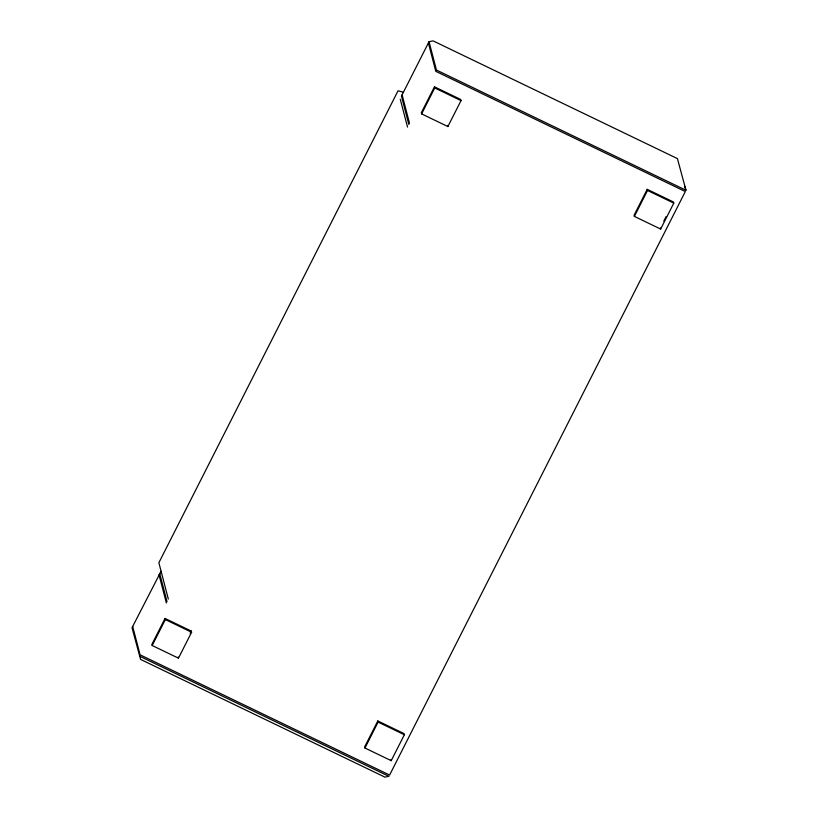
<?xml version="1.0" encoding="UTF-8"?>
<svg xmlns="http://www.w3.org/2000/svg" width="818" height="818" viewBox="0 0 818 818"><rect width="100%" height="100%" fill="white"/><g stroke="black" fill="none" stroke-linecap="round" stroke-linejoin="round"><path stroke-width="1.23" d="M161.085 571.25L132.025 627.733L140.584 659.4L384.859 777.1L388.949 776.343L139.418 656.108M429.051 41.657L436.434 70.031L685.975 190.267L677.416 158.6L433.141 40.9L429.051 41.657L401.454 96.115L408.836 124.489M165.042 618.439L151.892 644.38L152.189 645.514L178.457 658.163L191.606 632.232L191.31 631.097L165.042 618.439L165.338 619.574L152.189 645.514M434.46 86.82L421.321 112.761L421.618 113.886L447.886 126.545L461.025 100.614L460.728 99.479L434.46 86.82L434.757 87.955L421.618 113.886M190.165 633.357L191.31 631.097M377.804 720.955L364.664 746.885L364.951 748.02L391.219 760.679L404.368 734.748L404.072 733.613L377.804 720.955L378.1 722.09L364.951 748.02M647.222 189.336L634.083 215.267L634.379 216.402L660.647 229.06L673.787 203.13L673.49 201.995L647.222 189.336L647.519 190.471L634.379 216.402M663.776 221.157L666.067 216.647M403.018 92.168L398.069 90.767L158.866 562.743L168.324 599.052M434.757 87.955L461.025 100.614M647.519 190.471L673.787 203.13M165.338 619.574L191.606 632.232M378.1 722.09L404.368 734.748M684.513 185.839L685.975 190.267M660.351 227.925L660.647 229.06M428.387 42.955L435.779 71.33L685.32 191.555L389.613 775.045L140.072 654.809L132.68 626.445M447.589 125.41L447.886 126.545M402.108 94.827L409.491 123.191M400.278 99.275L407.528 127.076M390.922 759.544L391.219 760.679M159.622 573.275L167.015 601.649M158.968 574.573L166.361 602.948M178.16 657.028L178.457 658.163"/></g></svg>
